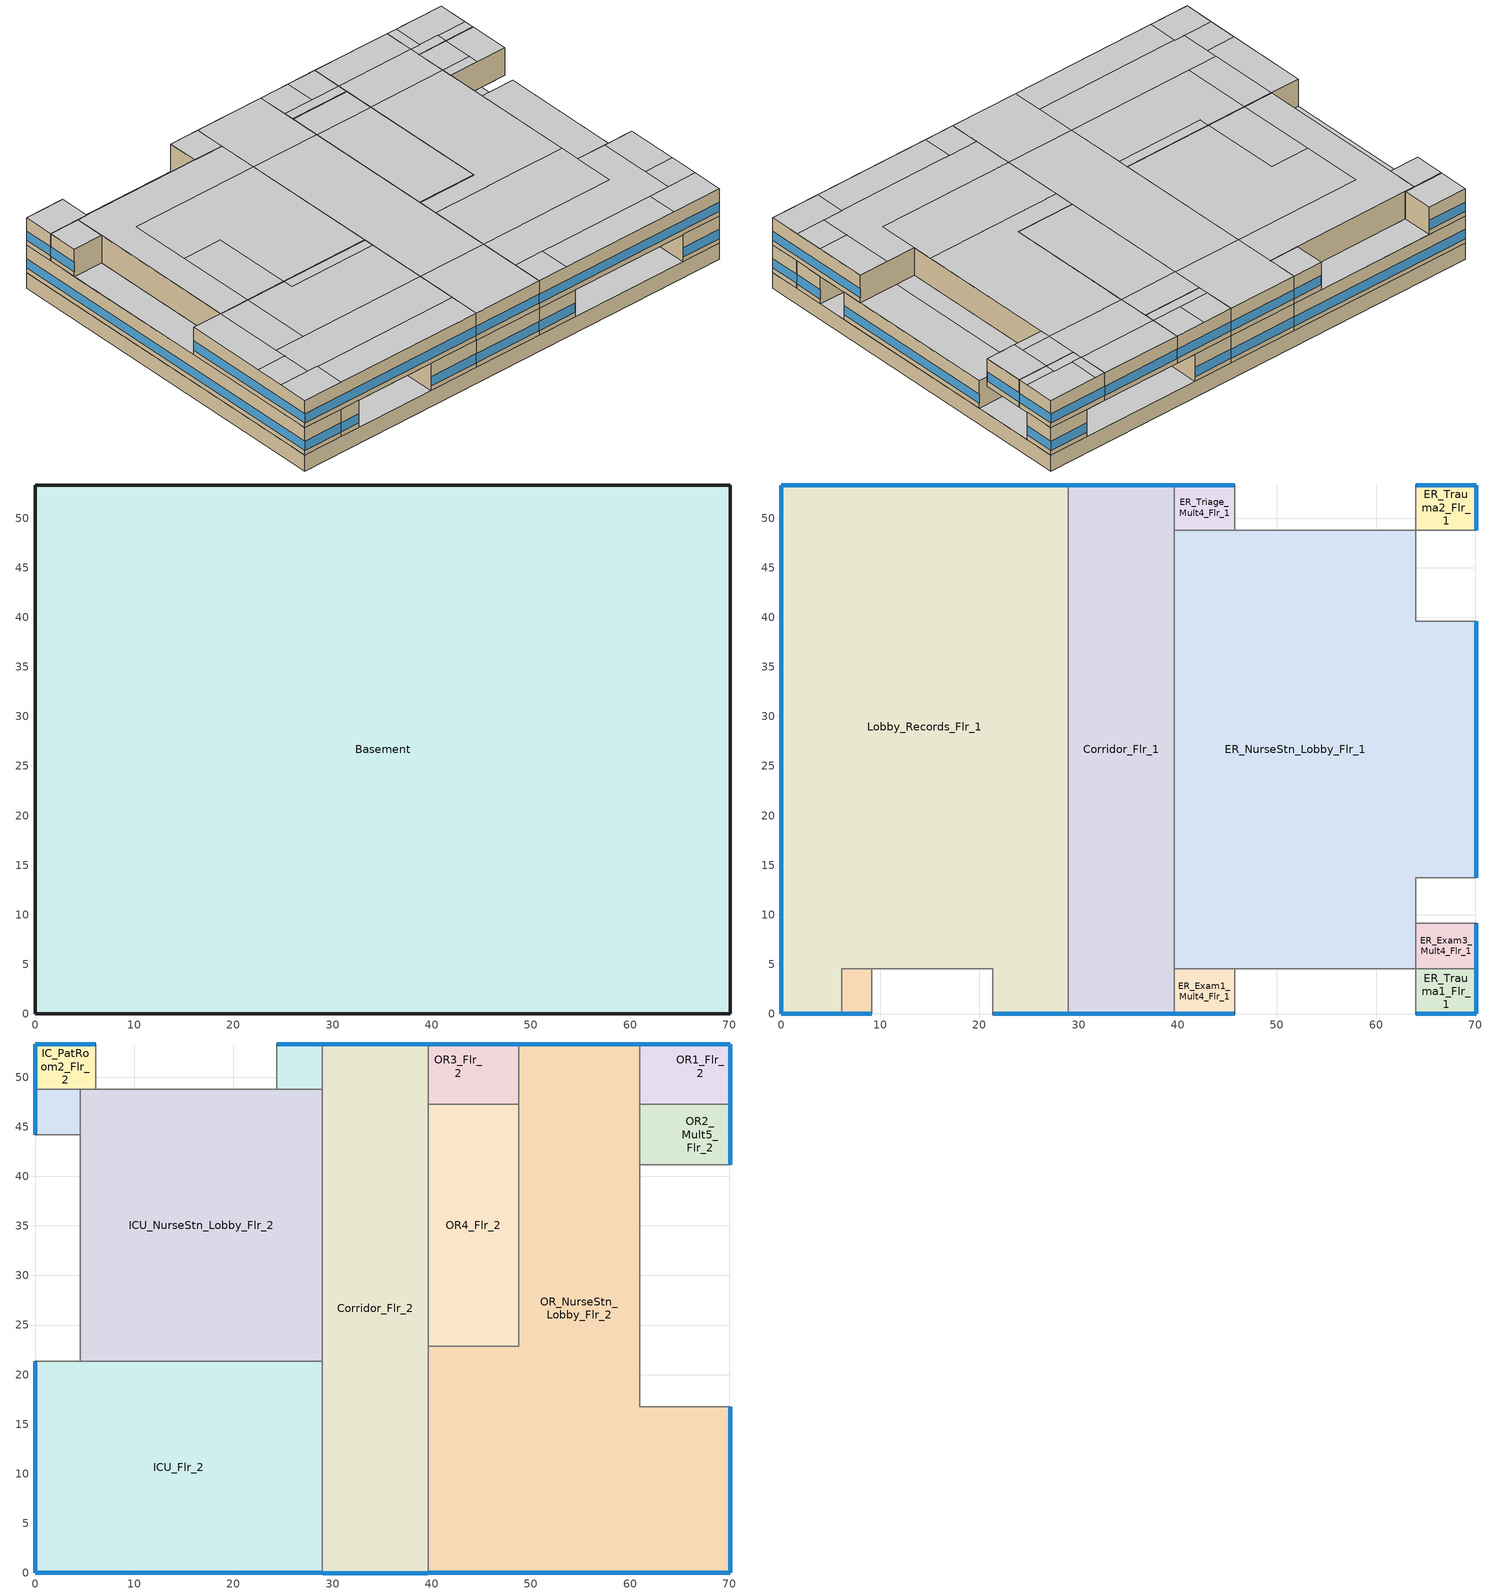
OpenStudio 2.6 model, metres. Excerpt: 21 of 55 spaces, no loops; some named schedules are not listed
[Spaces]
Basement
 floor ground: 70.1,53.34 70.1,0 0,0 0,53.34 z-2.44
 wall ground: 0,53.34 0,0 70.1,0 70.1,53.34 0,53.34 z-2.44:0
 ceiling adiabatic (BTAP-Int-Wall): 70.1,9.14 70.1,13.72 64.01,13.72 64.01,9.14 z0; 45.72,0 45.72,4.57 39.62,4.57 39.62,0 z0; 45.72,48.77 45.72,53.34 39.62,53.34 39.62,48.77 z0; 70.1,39.62 70.1,48.77 64.01,48.77 64.01,39.62 z0; 64.01,0 64.01,4.57 45.72,4.57 45.72,0 z0; 64.01,48.77 64.01,53.34 45.72,53.34 45.72,48.77 z0; 21.34,0 21.34,4.57 9.14,4.57 9.14,0 z0; 9.14,0 9.14,4.57 6.1,4.57 6.1,0 z0; 70.1,4.57 70.1,9.14 64.01,9.14 64.01,4.57 z0
Lobby_Records_Flr_1
 floor to Basement: 28.96,4.57 28.96,0 21.34,0 21.34,4.57 z0; 6.1,4.57 6.1,0 0,0 0,4.57 z0; 28.96,53.34 28.96,4.57 0,4.57 0,53.34 z0
 wall outside: 28.96,53.34 0,53.34 0,0 6.1,0 / 21.34,0 28.96,0 z0:4.27
 wall to Corridor_Flr_1: 28.96,0 28.96,53.34 z0:4.27
 wall adiabatic (BTAP-Int-Wall): 6.1,0 6.1,4.57 9.14,4.57 21.34,4.57 21.34,0 z0:4.27
 window: 28.93,53.34 0.03,53.34 / 21.37,0 28.93,0 / 0,53.31 0,0.03 z0.76:2.19; 0.03,0 6.07,0 z0.76:2.2
 ceiling adiabatic (BTAP-Int-Wall): 28.96,48.77 28.96,53.34 24.38,53.34 24.38,48.77 z4.27; 24.38,48.77 24.38,53.34 6.1,53.34 6.1,48.77 z4.27; 4.57,44.2 4.57,48.77 0,48.77 0,44.2 z4.27; 4.57,21.34 4.57,44.2 0,44.2 0,21.34 z4.27
Office1_Mult4_Flr_1
 floor adiabatic (BTAP-Int-Wall): 9.14,4.57 9.14,0 6.1,0 6.1,4.57 z0
 wall outside: 6.1,0 9.14,0 z0:4.27
 wall adiabatic (BTAP-Int-Wall): 9.14,0 9.14,4.57 6.1,4.57 6.1,0 z0:4.27
 window: 6.12,0 9.12,0 z0.76:2.21
 ceiling adiabatic (BTAP-Int-Wall): 9.14,0 9.14,4.57 6.1,4.57 6.1,0 z4.27
Corridor_Flr_1
 floor to Basement: 39.62,53.34 39.62,0 28.96,0 28.96,53.34 z0
 wall outside: 28.96,0 39.62,0 / 39.62,53.34 28.96,53.34 z0:4.27
 wall adiabatic (BTAP-Int-Wall): 39.62,48.77 39.62,53.34 / 39.62,0 39.62,4.57 z0:4.27
 wall to ER_NurseStn_Lobby_Flr_1: 39.62,4.57 39.62,48.77 z0:4.27
 window: 28.98,0 39.6,0 / 39.6,53.34 28.98,53.34 z0.76:2.19
ER_Exam1_Mult4_Flr_1
 floor adiabatic (BTAP-Int-Wall): 45.72,4.57 45.72,0 39.62,0 39.62,4.57 z0
 wall outside: 39.62,0 45.72,0 z0:4.27
 wall adiabatic (BTAP-Int-Wall): 45.72,0 45.72,4.57 39.62,4.57 39.62,0 z0:4.27
 window: 39.65,0 45.69,0 z0.76:2.2
 ceiling adiabatic (BTAP-Int-Wall): 45.72,0 45.72,4.57 39.62,4.57 39.62,0 z4.27
ER_Trauma1_Flr_1
 floor to Basement: 70.1,4.57 70.1,0 64.01,0 64.01,4.57 z0
 wall outside: 64.01,0 70.1,0 70.1,4.57 z0:4.27
 wall adiabatic (BTAP-Int-Wall): 70.1,4.57 64.01,4.57 64.01,0 z0:4.27
 window: 70.1,0.03 70.1,4.55 / 64.03,0 70.08,0 z0.76:2.2
ER_NurseStn_Lobby_Flr_1
 floor to Basement: 70.1,39.62 70.1,13.72 64.01,13.72 64.01,39.62 z0; 64.01,48.77 64.01,4.57 39.62,4.57 39.62,48.77 z0
 wall outside: 70.1,13.72 70.1,39.62 z0:4.27
 wall adiabatic (BTAP-Int-Wall): 39.62,4.57 45.72,4.57 64.01,4.57 64.01,9.14 64.01,13.72 70.1,13.72 / 70.1,39.62 64.01,39.62 64.01,48.77 45.72,48.77 39.62,48.77 z0:4.27
 window: 70.1,13.74 70.1,39.6 z0.76:2.19
 ceiling adiabatic (BTAP-Int-Wall): 70.1,16.76 70.1,39.62 64.01,39.62 64.01,16.76 z4.27; 64.01,41.15 64.01,47.24 60.96,47.24 60.96,41.15 z4.27; 64.01,16.76 64.01,41.15 60.96,41.15 60.96,16.76 z4.27
ER_Exam3_Mult4_Flr_1
 floor adiabatic (BTAP-Int-Wall): 70.1,9.14 70.1,4.57 64.01,4.57 64.01,9.14 z0
 wall outside: 70.1,4.57 70.1,9.14 z0:4.27
 wall adiabatic (BTAP-Int-Wall): 70.1,9.14 64.01,9.14 64.01,4.57 70.1,4.57 z0:4.27
 window: 70.1,4.6 70.1,9.12 z0.76:2.2
 ceiling adiabatic (BTAP-Int-Wall): 70.1,4.57 70.1,9.14 64.01,9.14 64.01,4.57 z4.27
ER_Triage_Mult4_Flr_1
 floor adiabatic (BTAP-Int-Wall): 45.72,53.34 45.72,48.77 39.62,48.77 39.62,53.34 z0
 wall outside: 45.72,53.34 39.62,53.34 z0:4.27
 wall adiabatic (BTAP-Int-Wall): 39.62,53.34 39.62,48.77 45.72,48.77 45.72,53.34 z0:4.27
 window: 45.69,53.34 39.65,53.34 z0.76:2.2
 ceiling adiabatic (BTAP-Int-Wall): 45.72,48.77 45.72,53.34 39.62,53.34 39.62,48.77 z4.27
ER_Trauma2_Flr_1
 floor to Basement: 70.1,53.34 70.1,48.77 64.01,48.77 64.01,53.34 z0
 wall outside: 70.1,48.77 70.1,53.34 64.01,53.34 z0:4.27
 wall adiabatic (BTAP-Int-Wall): 64.01,53.34 64.01,48.77 70.1,48.77 z0:4.27
 window: 70.08,53.34 64.03,53.34 / 70.1,48.79 70.1,53.31 z0.76:2.2
ICU_Flr_2
 floor adiabatic (BTAP-Int-Wall): 9.14,4.57 9.14,0 6.1,0 6.1,4.57 z4.27; 21.34,4.57 21.34,0 9.14,0 9.14,4.57 z4.27
 floor to Lobby_Records_Flr_1: 28.96,21.34 28.96,0 21.34,0 21.34,4.57 6.1,4.57 6.1,0 0,0 0,21.34 z4.27
 wall outside: 0,21.34 0,0 28.96,0 z4.27:8.53
 wall adiabatic (BTAP-Int-Wall): 4.57,21.34 0,21.34 z4.27:8.53
 wall to ICU_NurseStn_Lobby_Flr_2: 28.96,21.34 4.57,21.34 z4.27:8.53
 wall to Corridor_Flr_2: 28.96,0 28.96,21.34 z4.27:8.53
 window: 0,21.32 0,0.03 / 0.03,0 28.93,0 z5.03:6.45
 ceiling to PatRoom6_Flr_3: 6.1,0 6.1,4.57 0,4.57 0,0 z8.53
 ceiling to Lab_Flr_3: 28.96,10.67 28.96,19.81 15.24,19.81 15.24,21.34 9.14,21.34 9.14,10.67 z8.53
 ceiling to NurseStn_Lobby_Flr_3: 28.96,19.81 28.96,21.34 15.24,21.34 15.24,19.81 z8.53
 ceiling to Corridor_SE_Flr_3: 28.96,4.57 28.96,10.67 4.57,10.67 4.57,4.57 z8.53
 ceiling adiabatic (BTAP-Int-Wall): 28.96,0 28.96,4.57 6.1,4.57 6.1,0 z8.53; 4.57,4.57 4.57,8.99 0,8.99 0,4.57 z8.53; 4.57,8.99 4.57,21.34 0,21.34 0,8.99 z8.53
 ceiling to Corridor_NW_Flr_3: 9.14,10.67 9.14,21.34 4.57,21.34 4.57,10.67 z8.53
Corridor_Flr_2
 floor to Corridor_Flr_1: 39.62,53.34 39.62,0 28.96,0 28.96,53.34 z4.27
 wall outside: 39.62,53.34 28.96,53.34 / 28.96,0 39.62,0 z4.27:8.53
 wall adiabatic (BTAP-Int-Wall): 28.96,53.34 28.96,48.77 z4.27:8.53
 wall to OR3_Flr_2: 39.62,47.24 39.62,53.34 z4.27:8.53
 wall to OR4_Flr_2: 39.62,22.86 39.62,47.24 z4.27:8.53
 wall to OR_NurseStn_Lobby_Flr_2: 39.62,0 39.62,22.86 z4.27:8.53
 wall to ICU_NurseStn_Lobby_Flr_2: 28.96,48.77 28.96,21.34 z4.27:8.53
 window: 39.6,53.34 28.98,53.34 / 28.98,0 39.6,0 z5.03:6.46
 ceiling to NurseStn_Lobby_Flr_3: 39.62,10.67 39.62,42.67 28.96,42.67 28.96,10.67 z8.53
 ceiling to Corridor_SE_Flr_3: 39.62,0 39.62,10.67 28.96,10.67 28.96,0 z8.53
 ceiling to Corridor_NW_Flr_3: 39.62,42.67 39.62,53.34 28.96,53.34 28.96,42.67 z8.53
OR_NurseStn_Lobby_Flr_2
 floor adiabatic (BTAP-Int-Wall): 45.72,4.57 45.72,0 39.62,0 39.62,4.57 z4.27; 60.96,53.34 60.96,48.77 48.77,48.77 48.77,53.34 z4.27; 64.01,4.57 64.01,0 45.72,0 45.72,4.57 z4.27; 70.1,9.14 70.1,4.57 64.01,4.57 64.01,9.14 z4.27; 70.1,13.72 70.1,9.14 64.01,9.14 64.01,13.72 z4.27
 floor to ER_Trauma1_Flr_1: 70.1,4.57 70.1,0 64.01,0 64.01,4.57 z4.27
 floor to ER_NurseStn_Lobby_Flr_1: 70.1,16.76 70.1,13.72 64.01,13.72 64.01,16.76 z4.27; 48.77,22.86 48.77,4.57 39.62,4.57 39.62,22.86 z4.27; 64.01,16.76 64.01,4.57 60.96,4.57 60.96,16.76 z4.27; 60.96,48.77 60.96,4.57 48.77,4.57 48.77,48.77 z4.27
 wall outside: 39.62,0 70.1,0 70.1,16.76 / 60.96,53.34 48.77,53.34 z4.27:8.53
 wall to OR4_Flr_2: 48.77,47.24 48.77,22.86 39.62,22.86 z4.27:8.53
 wall to OR3_Flr_2: 48.77,53.34 48.77,47.24 z4.27:8.53
 wall to OR1_Flr_2: 60.96,47.24 60.96,53.34 z4.27:8.53
 wall adiabatic (BTAP-Int-Wall): 70.1,16.76 60.96,16.76 60.96,41.15 60.96,47.24 z4.27:8.53
 window: 39.65,0 70.08,0 z5.03:6.45; 70.1,0.03 70.1,16.74 / 60.93,53.34 48.79,53.34 z5.03:6.46
 ceiling to PatRoom2_Flr_3: 70.1,0 70.1,4.57 62.48,4.57 62.48,0 z8.53
 ceiling to PhysTherapy_Flr_3: 60.96,19.81 60.96,42.67 48.77,42.67 48.77,22.86 39.62,22.86 39.62,19.81 z8.53
 ceiling to Corridor_NW_Flr_3: 60.96,42.67 60.96,48.77 48.77,48.77 48.77,42.67 z8.53
 ceiling adiabatic (BTAP-Int-Wall): 44.2,0 44.2,4.57 39.62,4.57 39.62,0 z8.53; 62.48,0 62.48,4.57 44.2,4.57 44.2,0 z8.53; 70.1,4.57 70.1,8.99 65.53,8.99 65.53,4.57 z8.53; 60.96,48.77 60.96,53.34 48.77,53.34 48.77,48.77 z8.53; 70.1,8.99 70.1,16.76 65.53,16.76 65.53,8.99 z8.53
 ceiling to Corridor_SE_Flr_3: 65.53,4.57 65.53,16.76 60.96,16.76 60.96,10.67 39.62,10.67 39.62,4.57 z8.53
 ceiling to NurseStn_Lobby_Flr_3: 60.96,10.67 60.96,19.81 39.62,19.81 39.62,10.67 z8.53
ICU_NurseStn_Lobby_Flr_2
 floor to Lobby_Records_Flr_1: 28.96,48.77 28.96,21.34 4.57,21.34 4.57,48.77 z4.27
 wall adiabatic (BTAP-Int-Wall): 4.57,48.77 4.57,44.2 4.57,21.34 / 28.96,48.77 24.38,48.77 6.1,48.77 z4.27:8.53
 wall to IC_PatRoom2_Flr_2: 6.1,48.77 4.57,48.77 z4.27:8.53
 ceiling to NurseStn_Lobby_Flr_3: 28.96,21.34 28.96,42.67 9.14,42.67 9.14,33.53 15.24,33.53 15.24,21.34 z8.53
 ceiling to Lab_Flr_3: 15.24,21.34 15.24,33.53 9.14,33.53 9.14,21.34 z8.53
 ceiling to Corridor_NW_Flr_3: 9.14,21.34 9.14,42.67 28.96,42.67 28.96,48.77 4.57,48.77 4.57,21.34 z8.53
OR4_Flr_2
 floor to ER_NurseStn_Lobby_Flr_1: 48.77,47.24 48.77,22.86 39.62,22.86 39.62,47.24 z4.27
 wall to OR3_Flr_2: 48.77,47.24 39.62,47.24 z4.27:8.53
 ceiling to Corridor_NW_Flr_3: 48.77,42.67 48.77,47.24 39.62,47.24 39.62,42.67 z8.53
 ceiling to PhysTherapy_Flr_3: 48.77,22.86 48.77,42.67 39.62,42.67 39.62,22.86 z8.53
OR2_Mult5_Flr_2
 floor adiabatic (BTAP-Int-Wall): 64.01,47.24 64.01,41.15 60.96,41.15 60.96,47.24 z4.27; 70.1,47.24 70.1,41.15 64.01,41.15 64.01,47.24 z4.27
 wall outside: 70.1,41.15 70.1,47.24 z4.27:8.53
 wall adiabatic (BTAP-Int-Wall): 70.1,47.24 60.96,47.24 60.96,41.15 70.1,41.15 z4.27:8.53
 window: 70.1,41.17 70.1,47.22 z5.03:6.46
 ceiling adiabatic (BTAP-Int-Wall): 70.1,41.15 70.1,47.24 65.53,47.24 65.53,41.15 z8.53; 65.53,41.15 65.53,42.67 60.96,42.67 60.96,41.15 z8.53; 65.53,42.67 65.53,47.24 60.96,47.24 60.96,42.67 z8.53
IC_PatRoom3_Mult6_Flr_2
 floor adiabatic (BTAP-Int-Wall): 4.57,48.77 4.57,44.2 0,44.2 0,48.77 z4.27
 wall outside: 0,48.77 0,44.2 z4.27:8.53
 wall adiabatic (BTAP-Int-Wall): 0,44.2 4.57,44.2 4.57,48.77 0,48.77 z4.27:8.53
 window: 0,48.74 0,44.22 z5.03:6.47
 ceiling adiabatic (BTAP-Int-Wall): 4.57,44.2 4.57,48.77 0,48.77 0,44.2 z8.53
OR3_Flr_2
 floor adiabatic (BTAP-Int-Wall): 48.77,53.34 48.77,48.77 45.72,48.77 45.72,53.34 z4.27; 45.72,53.34 45.72,48.77 39.62,48.77 39.62,53.34 z4.27
 floor to ER_NurseStn_Lobby_Flr_1: 48.77,48.77 48.77,47.24 39.62,47.24 39.62,48.77 z4.27
 wall outside: 48.77,53.34 39.62,53.34 z4.27:8.53
 window: 48.74,53.34 39.65,53.34 z5.03:6.46
 ceiling to Corridor_NW_Flr_3: 48.77,47.24 48.77,48.77 39.62,48.77 39.62,47.24 z8.53
 ceiling adiabatic (BTAP-Int-Wall): 44.2,48.77 44.2,53.34 39.62,53.34 39.62,48.77 z8.53; 48.77,48.77 48.77,53.34 44.2,53.34 44.2,48.77 z8.53
OR1_Flr_2
 floor to ER_Trauma2_Flr_1: 70.1,53.34 70.1,48.77 64.01,48.77 64.01,53.34 z4.27
 floor adiabatic (BTAP-Int-Wall): 70.1,48.77 70.1,47.24 64.01,47.24 64.01,48.77 z4.27; 64.01,53.34 64.01,48.77 60.96,48.77 60.96,53.34 z4.27
 floor to ER_NurseStn_Lobby_Flr_1: 64.01,48.77 64.01,47.24 60.96,47.24 60.96,48.77 z4.27
 wall outside: 70.1,47.24 70.1,53.34 60.96,53.34 z4.27:8.53
 wall adiabatic (BTAP-Int-Wall): 60.96,47.24 70.1,47.24 z4.27:8.53
 window: 70.08,53.34 60.99,53.34 / 70.1,47.27 70.1,53.31 z5.03:6.46
 ceiling adiabatic (BTAP-Int-Wall): 62.48,48.77 62.48,53.34 60.96,53.34 60.96,48.77 z8.53; 70.1,47.24 70.1,48.77 65.53,48.77 65.53,47.24 z8.53
 ceiling to Corridor_NW_Flr_3: 65.53,47.24 65.53,48.77 60.96,48.77 60.96,47.24 z8.53
 ceiling to PatRoom4_Flr_3: 70.1,48.77 70.1,53.34 62.48,53.34 62.48,48.77 z8.53
IC_PatRoom2_Flr_2
 floor to Lobby_Records_Flr_1: 6.1,53.34 6.1,48.77 0,48.77 0,53.34 z4.27
 wall outside: 6.1,53.34 0,53.34 0,48.77 z4.27:8.53
 wall adiabatic (BTAP-Int-Wall): 6.1,48.77 6.1,53.34 / 0,48.77 4.57,48.77 z4.27:8.53
 window: 6.07,53.34 0.03,53.34 z5.03:6.46; 0,53.31 0,48.79 z5.03:6.47
 ceiling to PatRoom8_Flr_3: 6.1,48.77 6.1,53.34 0,53.34 0,48.77 z8.53
IC_PatRoom1_Mult5_Flr_2
 floor adiabatic (BTAP-Int-Wall): 28.96,53.34 28.96,48.77 24.38,48.77 24.38,53.34 z4.27
 wall outside: 28.96,53.34 24.38,53.34 z4.27:8.53
 wall adiabatic (BTAP-Int-Wall): 24.38,53.34 24.38,48.77 28.96,48.77 28.96,53.34 z4.27:8.53
 window: 28.93,53.34 24.41,53.34 z5.03:6.47
 ceiling adiabatic (BTAP-Int-Wall): 28.96,48.77 28.96,53.34 24.38,53.34 24.38,48.77 z8.53
[Building]
Hospital-CAN_AB_Calgary.Intl.AP.718770_CWEC2016.epw created: 2018-10-11 19:48:47 +0000: Default Construction Set=BTAP-Mass at hdd = 5000.0; Standards Number of Stories=6; Standards Number of Above Ground Stories=5; Standards Building Type=Hospital
[Site]
Calgary Intl AP_AB_CAN: Latitude {deg}=51.114; Longitude {deg}=-114.02; Time Zone {hr}=-7; Elevation {m}=1084.1
[ClimateZones]
Climate Zone Institution Name 1=ASHRAE; Climate Zone Document Name 1=ANSI/ASHRAE Standard 169; Climate Zone Document Year 1=2006; Climate Zone Institution Name 2=CEC; Climate Zone Document Name 2=California Climate Zone Descriptions; Climate Zone Document Year 2=1995
[Site:WaterMainsTemperature]
Calculation Method=Correlation; Annual Average Outdoor Air Temperature {C}=5; Maximum Difference In Monthly Average Outdoor Air Temperatures {deltaC}=23.3
[Site:GroundTemperature:BuildingSurface]
19.527, 19.502, 19.536, 19.598, 20.002, 21.64, 22.225, 22.375, 21.449, 20.121, 19.802, 19.633
[SizingPeriod:DesignDay] Barometric Pressure {Pa}=88961; Sky Clearness=0; Rain Indicator=0; Snow Indicator=0; Day of Month=21; Daylight Saving Time Indicator=0; Humidity Indicating Type=Wetbulb; Dry-Bulb Temperature Range Modifier Type=DefaultMultipliers
Name | Maximum Dry-Bulb Temperature {C} | Daily Dry-Bulb Temperature Range {deltaC} | Humidity Indicating Conditions at Maximum Dry-Bulb | Wind Speed {m/s} | Wind Direction {deg} | Month | Day Type | Solar Model Indicator | ASHRAE Taub | ASHRAE Taud
Calgary Intl AP Ann Clg .4% Condns DB=>MWB | 28.5 | 12.1 | 16.1 | 4.5 | 160 | 7 | SummerDesignDay | ASHRAETau | 0.339 | 2.421
Calgary Intl AP Ann Htg 99.6% Condns DB | -28.5 | 0 | -28.5 | 2.9 | 200 | 1 | WinterDesignDay | ASHRAEClearSky
[Material]
Name | Roughness | Thickness {m} | Conductivity {W/m-K} | Density {kg/m3} | Specific Heat {J/kg-K} | Thermal Absorptance | Solar Absorptance | Visible Absorptance
1/2IN Gypsum | Smooth | 0.0127 | 0.16 | 784.9 | 830 | 0.9 | 0.4 | 0.4
F08 Metal surface; Metal Roof Surface | Smooth | 0.0008 | 45.28 | 7824 | 500 | 0.9 | 0.7 | 0.7
G05 25mm wood | MediumSmooth | 0.0254 | 0.15 | 608 | 1630 | 0.9 | 0.5 | 0.5
100mm Normalweight concrete floor | MediumSmooth | 0.1016 | 2.31 | 2322 | 832
G01 13mm gypsum board | Smooth | 0.0127 | 0.16 | 800 | 1090 | 0.9 | 0.7 | 0.5
4 in. Normalweight Concrete Floor | MediumRough | 0.1016 | 2.31 | 2322 | 832 | 0.9 | 0.7 | 0.7
1IN Stucco 1 | Smooth | 0.0253 | 0.6918 | 1858 | 837 | 0.9 | 0.7 | 0.92
8IN CONCRETE HW RefBldg | Rough | 0.2032 | 1.311 | 2240 | 836.8 | 0.9 | 0.7 | 0.7
6 in. Normalweight Concrete Floor | MediumRough | 0.1524 | 2.31 | 2322 | 832 | 0.9 | 0.7 | 0.7
[Material:NoMass] Roughness=Smooth; Thermal Absorptance=0.9; Solar Absorptance=0.7
Name | Thermal Resistance {m2-K/W} | Visible Absorptance
Typical Carpet Pad | 0.21648 | 0.8
Typical Insulation 1 | 5.91238 | 0.7
Typical Insulation 2 | 4.49096 | 0.7
Typical Insulation 3 | 6.17282 | 0.7
Typical Carpet Pad 2 | 1.25503 | 0.8
Typical Carpet Pad 3 | 3.45515 | 0.8
Typical Insulation 4 | 0.454528 | 0.7
Typical Insulation 5 | 0.454545 | 0.7
[DefaultSurfaceConstructions]
Name | Floor Construction | Wall Construction | Roof Ceiling Construction
Default Surface Constructions 2 | BTAP-Int-Floor | BTAP-Int-Wall | BTAP-Int-Ceiling
BTAP-Mass at hdd = 5000.0 | BTAP-Ext-Floor-Mass:U-0.162 | BTAP-Ext-Wall-Mass:U-0.21 | BTAP-Ext-Roof-Metal:U-0.162
BTAP-Mass at hdd = 5000.0 1 | BTAP-Grnd-Floor-Mass:U-0.757 | BTAP-Grnd-Roof-Mass:U-0.284 | BTAP-Grnd-Roof-Mass:U-0.284
[DefaultSubSurfaceConstructions] Fixed Window Construction=BTAP-Ext-DaylightDiffuser; Operable Window Construction=BTAP-Ext-DaylightDiffuser
Name | Door Construction | Glass Door Construction | Overhead Door Construction | Skylight Construction | Tubular Daylight Dome Construction | Tubular Daylight Diffuser Construction
Default Sub Surface Constructions 2 | BTAP-Int-Door
BTAP-Mass at hdd = 5000.0 | BTAP-Ext-Door:U-2.2 | BTAP-Ext-DaylightDiffuser | BTAP-Ext-OverHeadDoor:U-2.2 | BTAP-Ext-DaylightDiffuser | BTAP-Ext-DaylightDiffuser | BTAP-Ext-DaylightDiffuser
[WindowMaterial:Blind]
Window Material Blind 1: Slat Width {m}=0.025; Slat Separation {m}=0.01875; Front Side Slat Beam Solar Reflectance=0.5; Back Side Slat Beam Solar Reflectance=0.5; Front Side Slat Diffuse Solar Reflectance=0.5; Back Side Slat Diffuse Solar Reflectance=0.5; Slat Beam Visible Transmittance=0
[Construction]
BTAP-Int-Floor: 100mm Normalweight concrete floor, Typical Carpet Pad
BTAP-Int-Wall: G01 13mm gypsum board, G01 13mm gypsum board
BTAP-Int-Ceiling: Typical Carpet Pad, 100mm Normalweight concrete floor
BTAP-Ext-DaylightDiffuser: SimpleGlazing
BTAP-Int-Door: G05 25mm wood
BTAP-Ext-Floor-Mass:U-0.162: Typical Insulation 1, 4 in. Normalweight Concrete Floor, Typical Carpet Pad
BTAP-Ext-Wall-Mass:U-0.21: 1IN Stucco 1, 8IN CONCRETE HW RefBldg, Typical Insulation 2, 1/2IN Gypsum
BTAP-Ext-Roof-Metal:U-0.162: Metal Roof Surface, Typical Insulation 3
BTAP-Grnd-Floor-Mass:U-0.757: 6 in. Normalweight Concrete Floor, Typical Carpet Pad 2
BTAP-Grnd-Roof-Mass:U-0.284: 6 in. Normalweight Concrete Floor, Typical Carpet Pad 3
BTAP-Ext-Door:U-2.2: F08 Metal surface, Typical Insulation 4
BTAP-Ext-OverHeadDoor:U-2.2: Typical Insulation 5
[DefaultConstructionSet]
BTAP-Mass at hdd = 5000.0: Default Exterior Surface Constructions=BTAP-Mass at hdd = 5000.0; Default Interior Surface Constructions=Default Surface Constructions 2; Default Ground Contact Surface Constructions=BTAP-Mass at hdd = 5000.0 1; Default Exterior SubSurface Constructions=BTAP-Mass at hdd = 5000.0; Default Interior SubSurface Constructions=Default Sub Surface Constructions 2; Interior Partition Construction=BTAP-Int-Door
[WindowMaterial:SimpleGlazingSystem]
SimpleGlazing: U-Factor {W/m2-K}=2.2; Solar Heat Gain Coefficient=0.6; Visible Transmittance=0.21
[DesignSpecification:OutdoorAir] Outdoor Air Method=Sum; Outdoor Air Flow per Person {m3/s-person}=0; Outdoor Air Flow Rate {m3/s}=0; Outdoor Air Flow Air Changes per Hour {1/hr}=0
Name | Outdoor Air Flow per Floor Area {m3/s-m2}
Space Function Corridor/Transition area - hospital-sch-B Ventilation | 0.0003048
Space Function Health care facility nurses station Ventilation; Space Function Health care facility patient room Ventilation | 0.001524
Space Function Health care facility operating room Ventilation; Space Function Health care facility recovery room Ventilation | 0.004572
Space Function Laboratory - other Ventilation | 0.0021844
Space Function Office enclosed > 25 m2 Ventilation | 0.00042164
[ThermostatSetpoint:DualSetpoint]
Name | Heating Setpoint Temperature Schedule | Cooling Setpoint Temperature Schedule
Space Function Laboratory - other Thermostat 4; Space Function Office enclosed > 25 m2 Thermostat 7; Space Function Office enclosed > 25 m2 Thermostat 8 | NECB-A-Thermostat Setpoint-Heating | NECB-A-Thermostat Setpoint-Cooling
Space Function Corridor/Transition area - hospital-sch-B Thermostat 8; Space Function Corridor/Transition area - hospital-sch-B Thermostat 9 | NECB-B-Thermostat Setpoint-Heating | NECB-B-Thermostat Setpoint-Cooling
Space Function Health care facility operating room Thermostat 10; Space Function Health care facility operating room Thermostat 11; Space Function Health care facility operating room Thermostat 12; Space Function Health care facility nurses station Thermostat 7; Space Function Health care facility operating room Thermostat 13; Space Function Health care facility operating room Thermostat 14; Space Function Health care facility patient room Thermostat 20; Space Function Health care facility patient room Thermostat 21; Space Function Health care facility operating room Thermostat 15; Space Function Health care facility operating room Thermostat 16; Space Function Health care facility operating room Thermostat 17; Space Function Health care facility patient room Thermostat 22; Space Function Health care facility recovery room Thermostat 2; Space Function Health care facility nurses station Thermostat 8; Space Function Health care facility nurses station Thermostat 9; Space Function Health care facility operating room Thermostat 18 | NECB-H-Thermostat Setpoint-Heating | NECB-H-Thermostat Setpoint-Cooling
[ShadingControl]
Shading Control 1: Shading Type=InteriorBlind; Shading Device Material=Window Material Blind 1
[BuildingStory] Nominal Z Coordinate {m}=0
Name | Nominal Floor to Floor Height {m}
Building Story 1 | 2.4384
Building Story 2; Building Story 3; Building Story 6 | 4.2672
[Space]
Name | Space Type | Building Story | Thermal Zone
Basement | Space Function Laboratory - other | Building Story 1 | Sp-Basement Sys-3 Flr-1 Sch-A HPlcmt-north ZN
Lobby_Records_Flr_1 | Space Function Office enclosed > 25 m2 | Building Story 2 | Sp-Lobby_Records_Flr_1 Sys-6 Flr-2 Sch-A HPlcmt-west ZN
Office1_Mult4_Flr_1 | Space Function Office enclosed > 25 m2 | Building Story 2 | Sp-Office1_Mult4_Flr_1 Sys-6 Flr-2 Sch-A HPlcmt-south ZN
Corridor_Flr_1 | Space Function Corridor/Transition area - hospital-sch-B | Building Story 2 | Sp-Corridor_Flr_1 Sys-3 Flr-2 Sch-B HPlcmt-north ZN
ER_Exam1_Mult4_Flr_1 | Space Function Health care facility operating room | Building Story 2 | Sp-ER_Exam1_Mult4_Flr_1 Sys-3 Flr-2 Sch-H HPlcmt-south ZN
ER_Trauma1_Flr_1 | Space Function Health care facility operating room | Building Story 2 | Sp-ER_Trauma1_Flr_1 Sys-3 Flr-2 Sch-H HPlcmt-south ZN
ER_NurseStn_Lobby_Flr_1 | Space Function Health care facility nurses station | Building Story 2 | Sp-ER_NurseStn_Lobby_Flr_1 Sys-3 Flr-2 Sch-H HPlcmt-east ZN
ER_Exam3_Mult4_Flr_1 | Space Function Health care facility operating room | Building Story 2 | Sp-ER_Exam3_Mult4_Flr_1 Sys-3 Flr-2 Sch-H HPlcmt-east ZN
ER_Triage_Mult4_Flr_1 | Space Function Health care facility operating room | Building Story 2 | Sp-ER_Triage_Mult4_Flr_1 Sys-3 Flr-2 Sch-H HPlcmt-north ZN
ER_Trauma2_Flr_1 | Space Function Health care facility operating room | Building Story 2 | Sp-ER_Trauma2_Flr_1 Sys-3 Flr-2 Sch-H HPlcmt-north ZN
ICU_Flr_2 | Space Function Health care facility recovery room | Building Story 3 | Sp-ICU_Flr_2 Sys-3 Flr-3 Sch-H HPlcmt-south ZN
Corridor_Flr_2 | Space Function Corridor/Transition area - hospital-sch-B | Building Story 3 | Sp-Corridor_Flr_2 Sys-3 Flr-3 Sch-B HPlcmt-north ZN
OR_NurseStn_Lobby_Flr_2 | Space Function Health care facility nurses station | Building Story 3 | Sp-OR_NurseStn_Lobby_Flr_2 Sys-3 Flr-3 Sch-H HPlcmt-south ZN
ICU_NurseStn_Lobby_Flr_2 | Space Function Health care facility nurses station | Building Story 3 | Sp-ICU_NurseStn_Lobby_Flr_2 Sys-3 Flr-3 Sch-H HPlcmt-core ZN
OR4_Flr_2 | Space Function Health care facility operating room | Building Story 3 | Sp-OR4_Flr_2 Sys-3 Flr-3 Sch-H HPlcmt-core ZN
OR2_Mult5_Flr_2 | Space Function Health care facility operating room | Building Story 3 | Sp-OR2_Mult5_Flr_2 Sys-3 Flr-3 Sch-H HPlcmt-east ZN
IC_PatRoom3_Mult6_Flr_2 | Space Function Health care facility patient room | Building Story 3 | Sp-IC_PatRoom3_Mult6_Flr_2 Sys-3 Flr-3 Sch-H HPlcmt-west ZN
OR3_Flr_2 | Space Function Health care facility operating room | Building Story 3 | Sp-OR3_Flr_2 Sys-3 Flr-3 Sch-H HPlcmt-north ZN
OR1_Flr_2 | Space Function Health care facility operating room | Building Story 3 | Sp-OR1_Flr_2 Sys-3 Flr-3 Sch-H HPlcmt-north ZN
IC_PatRoom2_Flr_2 | Space Function Health care facility patient room | Building Story 3 | Sp-IC_PatRoom2_Flr_2 Sys-3 Flr-3 Sch-H HPlcmt-north ZN
IC_PatRoom1_Mult5_Flr_2 | Space Function Health care facility patient room | Building Story 3 | Sp-IC_PatRoom1_Mult5_Flr_2 Sys-3 Flr-3 Sch-H HPlcmt-north ZN
[SpaceType] Standards Building Type=Space Function
Name | Default Schedule Set | Design Specification Outdoor Air Object | Standards Space Type
Space Function Corridor/Transition area - hospital-sch-B | Space Function Corridor/Transition area - hospital-sch-B Schedule Set | Space Function Corridor/Transition area - hospital-sch-B Ventilation | Corridor/Transition area - hospital-sch-B
Space Function Health care facility operating room | Space Function Health care facility operating room Schedule Set | Space Function Health care facility operating room Ventilation | Health care facility operating room
Space Function Health care facility nurses station | Space Function Health care facility nurses station Schedule Set | Space Function Health care facility nurses station Ventilation | Health care facility nurses station
Space Function Health care facility patient room | Space Function Health care facility patient room Schedule Set | Space Function Health care facility patient room Ventilation | Health care facility patient room
Space Function Health care facility recovery room | Space Function Health care facility recovery room Schedule Set | Space Function Health care facility recovery room Ventilation | Health care facility recovery room
Space Function Laboratory - other | Space Function Laboratory - other Schedule Set | Space Function Laboratory - other Ventilation | Laboratory - other
Space Function Office enclosed > 25 m2 | Space Function Office enclosed > 25 m2 Schedule Set | Space Function Office enclosed > 25 m2 Ventilation | Office enclosed > 25 m2
[People:Definition] Number of People Calculation Method=People/Area; Fraction Radiant=0.3
Name | People per Space Floor Area {person/m2}
Space Function Corridor/Transition area - hospital-sch-B People Definition | 0.0100036
Space Function Health care facility nurses station People Definition; Space Function Health care facility operating room People Definition; Space Function Health care facility patient room People Definition; Space Function Health care facility recovery room People Definition; Space Function Laboratory - other People Definition; Space Function Office enclosed > 25 m2 People Definition | 0.0500182
[People] Work Efficiency Schedule=Work Efficiency Schedule; Clothing Insulation Schedule=Clothing Schedule; Air Velocity Schedule=Air Velocity Schedule; Multiplier=1
Name | People Definition | Space or SpaceType
Space Function Corridor/Transition area - hospital-sch-B People | Space Function Corridor/Transition area - hospital-sch-B People Definition | Space Function Corridor/Transition area - hospital-sch-B
Space Function Health care facility nurses station People | Space Function Health care facility nurses station People Definition | Space Function Health care facility nurses station
Space Function Health care facility operating room People | Space Function Health care facility operating room People Definition | Space Function Health care facility operating room
Space Function Health care facility patient room People | Space Function Health care facility patient room People Definition | Space Function Health care facility patient room
Space Function Health care facility recovery room People | Space Function Health care facility recovery room People Definition | Space Function Health care facility recovery room
Space Function Laboratory - other People | Space Function Laboratory - other People Definition | Space Function Laboratory - other
Space Function Office enclosed > 25 m2 People | Space Function Office enclosed > 25 m2 People Definition | Space Function Office enclosed > 25 m2
[Lights:Definition] Design Level Calculation Method=Watts/Area; Fraction Radiant=0.5; Fraction Visible=0.2
Name | Watts per Space Floor Area {W/m2}
Space Function Corridor/Transition area - hospital-sch-B Lights Definition | 10.7039
Space Function Health care facility nurses station Lights Definition | 7.60276
Space Function Health care facility operating room Lights Definition | 26.8097
Space Function Health care facility patient room Lights Definition | 6.70243
Space Function Health care facility recovery room Lights Definition | 12.4045
Space Function Laboratory - other Lights Definition | 19.5071
Space Function Office enclosed > 25 m2 Lights Definition | 12.0044
[Lights] Fraction Replaceable=1
Name | Lights Definition | Space or SpaceType
Space Function Corridor/Transition area - hospital-sch-B Lights | Space Function Corridor/Transition area - hospital-sch-B Lights Definition | Space Function Corridor/Transition area - hospital-sch-B
Space Function Health care facility nurses station Lights | Space Function Health care facility nurses station Lights Definition | Space Function Health care facility nurses station
Space Function Health care facility operating room Lights | Space Function Health care facility operating room Lights Definition | Space Function Health care facility operating room
Space Function Health care facility patient room Lights | Space Function Health care facility patient room Lights Definition | Space Function Health care facility patient room
Space Function Health care facility recovery room Lights | Space Function Health care facility recovery room Lights Definition | Space Function Health care facility recovery room
Space Function Laboratory - other Lights | Space Function Laboratory - other Lights Definition | Space Function Laboratory - other
Space Function Office enclosed > 25 m2 Lights | Space Function Office enclosed > 25 m2 Lights Definition | Space Function Office enclosed > 25 m2
[DefaultScheduleSet] People Activity Level Schedule=NECB-Activity; Infiltration Schedule=Always On
Name | Number of People Schedule | Lighting Schedule | Electric Equipment Schedule
Space Function Corridor/Transition area - hospital-sch-B Schedule Set | NECB-B-Occupancy | NECB-B-Occupancy-NECB-B-Lighting-0.0-0.0-0.67-Light Ruleset | NECB-B-Electric-Equipment
Space Function Health care facility nurses station Schedule Set; Space Function Health care facility patient room Schedule Set | NECB-H-Occupancy | NECB-H-Lighting | NECB-H-Electric-Equipment
Space Function Health care facility operating room Schedule Set | NECB-H-Occupancy | NECB-H-Occupancy-NECB-H-Lighting-0.1-0.0-0.67-Light Ruleset | NECB-H-Electric-Equipment
Space Function Health care facility recovery room Schedule Set | NECB-H-Occupancy | NECB-H-Occupancy-NECB-H-Lighting-0.0-0.0-0.67-Light Ruleset | NECB-H-Electric-Equipment
Space Function Laboratory - other Schedule Set | NECB-A-Occupancy | NECB-A-Occupancy-NECB-A-Lighting-0.0-0.0-0.67-Light Ruleset | NECB-A-Electric-Equipment
Space Function Office enclosed > 25 m2 Schedule Set | NECB-A-Occupancy | NECB-A-Occupancy-NECB-A-Lighting-0.3-0.1-0.67-Light Ruleset | NECB-A-Electric-Equipment
[ElectricEquipment:Definition] Design Level Calculation Method=Watts/Area; Fraction Radiant=0.5
Name | Watts per Space Floor Area {W/m2}
Space Function Health care facility nurses station Elec Equip Definition | 2.50091
Space Function Health care facility operating room Elec Equip Definition; Space Function Health care facility patient room Elec Equip Definition; Space Function Health care facility recovery room Elec Equip Definition; Space Function Laboratory - other Elec Equip Definition | 10.0036
Space Function Office enclosed > 25 m2 Elec Equip Definition | 7.50273
[ElectricEquipment]
Name | Electric Equipment Definition | Space or SpaceType
Space Function Health care facility nurses station Elec Equip | Space Function Health care facility nurses station Elec Equip Definition | Space Function Health care facility nurses station
Space Function Health care facility operating room Elec Equip | Space Function Health care facility operating room Elec Equip Definition | Space Function Health care facility operating room
Space Function Health care facility patient room Elec Equip | Space Function Health care facility patient room Elec Equip Definition | Space Function Health care facility patient room
Space Function Health care facility recovery room Elec Equip | Space Function Health care facility recovery room Elec Equip Definition | Space Function Health care facility recovery room
Space Function Laboratory - other Elec Equip | Space Function Laboratory - other Elec Equip Definition | Space Function Laboratory - other
Space Function Office enclosed > 25 m2 Elec Equip | Space Function Office enclosed > 25 m2 Elec Equip Definition | Space Function Office enclosed > 25 m2
[SpaceInfiltration:DesignFlowRate] Schedule=Always On Discrete; Design Flow Rate Calculation Method=Flow/ExteriorArea; Flow per Exterior Surface Area {m3/s-m2}=0.00025; Constant Term Coefficient=0; Temperature Term Coefficient=0; Velocity Term Coefficient=0.224; Velocity Squared Term Coefficient=0
Name | Space or SpaceType
Corridor_Flr_1 Infiltration | Corridor_Flr_1
Corridor_Flr_2 Infiltration | Corridor_Flr_2
ER_Exam1_Mult4_Flr_1 Infiltration | ER_Exam1_Mult4_Flr_1
ER_Exam3_Mult4_Flr_1 Infiltration | ER_Exam3_Mult4_Flr_1
ER_NurseStn_Lobby_Flr_1 Infiltration | ER_NurseStn_Lobby_Flr_1
ER_Trauma1_Flr_1 Infiltration | ER_Trauma1_Flr_1
ER_Trauma2_Flr_1 Infiltration | ER_Trauma2_Flr_1
ER_Triage_Mult4_Flr_1 Infiltration | ER_Triage_Mult4_Flr_1
ICU_Flr_2 Infiltration | ICU_Flr_2
IC_PatRoom1_Mult5_Flr_2 Infiltration | IC_PatRoom1_Mult5_Flr_2
IC_PatRoom2_Flr_2 Infiltration | IC_PatRoom2_Flr_2
IC_PatRoom3_Mult6_Flr_2 Infiltration | IC_PatRoom3_Mult6_Flr_2
Lobby_Records_Flr_1 Infiltration | Lobby_Records_Flr_1
Office1_Mult4_Flr_1 Infiltration | Office1_Mult4_Flr_1
OR1_Flr_2 Infiltration | OR1_Flr_2
OR2_Mult5_Flr_2 Infiltration | OR2_Mult5_Flr_2
OR3_Flr_2 Infiltration | OR3_Flr_2
OR_NurseStn_Lobby_Flr_2 Infiltration | OR_NurseStn_Lobby_Flr_2
[ThermalZone] Use Ideal Air Loads=No
Name | Thermostat | Multiplier
Sp-Basement Sys-3 Flr-1 Sch-A HPlcmt-north ZN | Space Function Laboratory - other Thermostat 4
Sp-Corridor_Flr_1 Sys-3 Flr-2 Sch-B HPlcmt-north ZN | Space Function Corridor/Transition area - hospital-sch-B Thermostat 8
Sp-ER_Trauma2_Flr_1 Sys-3 Flr-2 Sch-H HPlcmt-north ZN | Space Function Health care facility operating room Thermostat 10
Sp-ER_Triage_Mult4_Flr_1 Sys-3 Flr-2 Sch-H HPlcmt-north ZN | Space Function Health care facility operating room Thermostat 11 | 4
Sp-ER_Exam3_Mult4_Flr_1 Sys-3 Flr-2 Sch-H HPlcmt-east ZN | Space Function Health care facility operating room Thermostat 12 | 4
Sp-ER_NurseStn_Lobby_Flr_1 Sys-3 Flr-2 Sch-H HPlcmt-east ZN | Space Function Health care facility nurses station Thermostat 7
Sp-ER_Exam1_Mult4_Flr_1 Sys-3 Flr-2 Sch-H HPlcmt-south ZN | Space Function Health care facility operating room Thermostat 13 | 4
Sp-ER_Trauma1_Flr_1 Sys-3 Flr-2 Sch-H HPlcmt-south ZN | Space Function Health care facility operating room Thermostat 14
Sp-Corridor_Flr_2 Sys-3 Flr-3 Sch-B HPlcmt-north ZN | Space Function Corridor/Transition area - hospital-sch-B Thermostat 9
Sp-IC_PatRoom1_Mult5_Flr_2 Sys-3 Flr-3 Sch-H HPlcmt-north ZN | Space Function Health care facility patient room Thermostat 20 | 5
Sp-IC_PatRoom2_Flr_2 Sys-3 Flr-3 Sch-H HPlcmt-north ZN | Space Function Health care facility patient room Thermostat 21
Sp-OR1_Flr_2 Sys-3 Flr-3 Sch-H HPlcmt-north ZN | Space Function Health care facility operating room Thermostat 15
Sp-OR3_Flr_2 Sys-3 Flr-3 Sch-H HPlcmt-north ZN | Space Function Health care facility operating room Thermostat 16
Sp-OR2_Mult5_Flr_2 Sys-3 Flr-3 Sch-H HPlcmt-east ZN | Space Function Health care facility operating room Thermostat 17 | 5
Sp-IC_PatRoom3_Mult6_Flr_2 Sys-3 Flr-3 Sch-H HPlcmt-west ZN | Space Function Health care facility patient room Thermostat 22 | 6
Sp-ICU_Flr_2 Sys-3 Flr-3 Sch-H HPlcmt-south ZN | Space Function Health care facility recovery room Thermostat 2
Sp-OR_NurseStn_Lobby_Flr_2 Sys-3 Flr-3 Sch-H HPlcmt-south ZN | Space Function Health care facility nurses station Thermostat 8
Sp-ICU_NurseStn_Lobby_Flr_2 Sys-3 Flr-3 Sch-H HPlcmt-core ZN | Space Function Health care facility nurses station Thermostat 9
Sp-OR4_Flr_2 Sys-3 Flr-3 Sch-H HPlcmt-core ZN | Space Function Health care facility operating room Thermostat 18
Sp-Lobby_Records_Flr_1 Sys-6 Flr-2 Sch-A HPlcmt-west ZN | Space Function Office enclosed > 25 m2 Thermostat 7
Sp-Office1_Mult4_Flr_1 Sys-6 Flr-2 Sch-A HPlcmt-south ZN | Space Function Office enclosed > 25 m2 Thermostat 8 | 5
[Schedule:Ruleset]
Clothing Schedule: Default Day Schedule=Clothing Schedule Default Winter Clothes
Air Velocity Schedule: Default Day Schedule=Air Velocity Schedule Default
Work Efficiency Schedule: Default Day Schedule=Work Efficiency Schedule Default
NECB-B-Occupancy: Default Day Schedule=NECB-B-Occupancy Default
NECB-Activity: Default Day Schedule=NECB-Activity Default; Summer Design Day Schedule=NECB-Activity Summer Design Day; Winter Design Day Schedule=NECB-Activity Winter Design Day
NECB-B-Occupancy-NECB-B-Lighting-0.0-0.0-0.67-Light Ruleset: Default Day Schedule=NECB-B-Occupancy-NECB-B-Lighting-0.0-0.0-0.67-Light Default
NECB-B-Electric-Equipment: Default Day Schedule=NECB-B-Electric-Equipment Default
Always On: Default Day Schedule=Always On Default
NECB-B-Thermostat Setpoint-Heating: Default Day Schedule=NECB-B-Thermostat Setpoint-Heating Default
NECB-B-Thermostat Setpoint-Cooling: Default Day Schedule=NECB-B-Thermostat Setpoint-Cooling Default
NECB-H-Occupancy: Default Day Schedule=NECB-H-Occupancy Default
NECB-H-Occupancy-NECB-H-Lighting-0.0-0.0-0.67-Light Ruleset: Default Day Schedule=NECB-H-Occupancy-NECB-H-Lighting-0.0-0.0-0.67-Light Default
NECB-H-Electric-Equipment: Default Day Schedule=NECB-H-Electric-Equipment Default
NECB-H-Thermostat Setpoint-Heating: Default Day Schedule=NECB-H-Thermostat Setpoint-Heating Default
NECB-H-Thermostat Setpoint-Cooling: Default Day Schedule=NECB-H-Thermostat Setpoint-Cooling Default
NECB-H-Lighting: Default Day Schedule=NECB-H-Lighting Default
NECB-H-Occupancy-NECB-H-Lighting-0.1-0.0-0.67-Light Ruleset: Default Day Schedule=NECB-H-Occupancy-NECB-H-Lighting-0.1-0.0-0.67-Light Default
NECB-A-Occupancy: Default Day Schedule=NECB-A-Occupancy Default
NECB-A-Occupancy-NECB-A-Lighting-0.0-0.0-0.67-Light Ruleset: Default Day Schedule=NECB-A-Occupancy-NECB-A-Lighting-0.0-0.0-0.67-Light Default
NECB-A-Electric-Equipment: Default Day Schedule=NECB-A-Electric-Equipment Default
NECB-A-Thermostat Setpoint-Heating: Default Day Schedule=NECB-A-Thermostat Setpoint-Heating Default
NECB-A-Thermostat Setpoint-Cooling: Default Day Schedule=NECB-A-Thermostat Setpoint-Cooling Default
NECB-A-Occupancy-NECB-A-Lighting-0.3-0.1-0.67-Light Ruleset: Default Day Schedule=NECB-A-Occupancy-NECB-A-Lighting-0.3-0.1-0.67-Light Default
[Schedule:Day]
Clothing Schedule Default Winter Clothes; Always On Default: 24, 0, 1
Air Velocity Schedule Default: 24, 0, 0.2
Work Efficiency Schedule Default: 24, 0, 0
NECB-B-Occupancy Default: 1, 0, 0.3, 2, 0, 0.1, 9, 0, 0, 10, 0, 0.1, 11, 0, 0.2, 12, 0, 0.5, 13, 0, 0.9, 14, 0, 0.8, 15, 0, 0.5, 17, 0, 0.2, 18, 0, 0.3, 19, 0, 0.6, 22, 0, 0.9, 23, 0, 0.6, 24, 0, 0.4
NECB-Activity Default; NECB-Activity Winter Design Day; NECB-Activity Summer Design Day: 24, 0, 130
NECB-B-Occupancy-NECB-B-Lighting-0.0-0.0-0.67-Light Default; NECB-B-Electric-Equipment Default: 1, 0, 0.9, 2, 0, 0.5, 9, 0, 0.1, 10, 0, 0.5, 11, 0, 0.7, 24, 0, 0.9
NECB-B-Thermostat Setpoint-Heating Default: 2, 0, 22, 8, 0, 18, 9, 0, 20, 24, 0, 22
NECB-B-Thermostat Setpoint-Cooling Default: 1, 0, 24, 8, 0, 35, 24, 0, 24
NECB-H-Occupancy Default: 24, 0, 0.9
NECB-H-Thermostat Setpoint-Heating Default: 1, 0, 22, 7, 0, 18, 8, 0, 20, 24, 0, 22
NECB-H-Thermostat Setpoint-Cooling Default: 24, 0, 24
NECB-A-Occupancy Default: 7, 0, 0, 8, 0, 0.1, 9, 0, 0.7, 12, 0, 0.9, 14, 0, 0.5, 17, 0, 0.9, 18, 0, 0.7, 19, 0, 0.3, 23, 0, 0.1, 24, 0, 0
NECB-A-Occupancy-NECB-A-Lighting-0.0-0.0-0.67-Light Default: 7, 0, 0.05, 8, 0, 0.3, 9, 0, 0.8, 17, 0, 0.9, 18, 0, 0.8, 19, 0, 0.5, 21, 0, 0.3, 23, 0, 0.1, 24, 0, 0.05
NECB-A-Electric-Equipment Default: 7, 0, 0.2, 8, 0, 0.3, 9, 0, 0.8, 18, 0, 0.9, 19, 0, 0.5, 21, 0, 0.3, 24, 0, 0.2
NECB-A-Thermostat Setpoint-Heating Default: 6, 0, 18, 7, 0, 20, 21, 0, 22, 24, 0, 18
NECB-A-Thermostat Setpoint-Cooling Default: 6, 0, 35, 21, 0, 24, 24, 0, 35
NECB-A-Occupancy-NECB-A-Lighting-0.3-0.1-0.67-Light Default: 7, 0, 0.03495, 8, 0, 0.2097, 9, 0, 0.8, 17, 0, 0.9, 18, 0, 0.8, 19, 0, 0.5, 21, 0, 0.2097, 23, 0, 0.0699, 24, 0, 0.03495
[Schedule:Rule] Date Specification Type=DateRange; Start Day=1
Name | Schedule Ruleset | Rule Order | Day Schedule | Start Month | End Month | End Day | Apply Monday | Apply Tuesday | Apply Wednesday | Apply Thursday | Apply Friday | Apply Saturday | Apply Sunday
Schedule Rule 1 | Clothing Schedule | 0 | Clothing Schedule Summer Clothes | 5 | 9 | 30
Schedule Rule 2 | NECB-B-Occupancy | 2 | NECB-B-Occupancy Default|Wkdy Day | 1 | 12 | 31 | Yes | Yes | Yes | Yes | Yes
Schedule Rule 3 | NECB-B-Occupancy | 1 | NECB-B-Occupancy Sat Day | 1 | 12 | 31 |  |  |  |  |  | Yes
Schedule Rule 4 | NECB-B-Occupancy | 0 | NECB-B-Occupancy Sun|Hol Day | 1 | 12 | 31 |  |  |  |  |  |  | Yes
Schedule Rule 5 | NECB-B-Occupancy-NECB-B-Lighting-0.0-0.0-0.67-Light Ruleset | 2 | NECB-B-Occupancy-NECB-B-Lighting-0.0-0.0-0.67-Default|Wkdy-Light Day | 1 | 12 | 31 | Yes | Yes | Yes | Yes | Yes
Schedule Rule 6 | NECB-B-Occupancy-NECB-B-Lighting-0.0-0.0-0.67-Light Ruleset | 1 | NECB-B-Occupancy-NECB-B-Lighting-0.0-0.0-0.67-Sat-Light Day | 1 | 12 | 31 |  |  |  |  |  | Yes
Schedule Rule 7 | NECB-B-Occupancy-NECB-B-Lighting-0.0-0.0-0.67-Light Ruleset | 0 | NECB-B-Occupancy-NECB-B-Lighting-0.0-0.0-0.67-Sun|Hol-Light Day | 1 | 12 | 31 |  |  |  |  |  |  | Yes
Schedule Rule 8 | NECB-B-Electric-Equipment | 2 | NECB-B-Electric-Equipment Default|Wkdy Day | 1 | 12 | 31 | Yes | Yes | Yes | Yes | Yes
Schedule Rule 9 | NECB-B-Electric-Equipment | 1 | NECB-B-Electric-Equipment Sat Day | 1 | 12 | 31 |  |  |  |  |  | Yes
Schedule Rule 10 | NECB-B-Electric-Equipment | 0 | NECB-B-Electric-Equipment Sun|Hol Day | 1 | 12 | 31 |  |  |  |  |  |  | Yes
Schedule Rule 11 | NECB-B-Thermostat Setpoint-Heating | 2 | NECB-B-Thermostat Setpoint-Heating Default|Wkdy Day | 1 | 12 | 31 | Yes | Yes | Yes | Yes | Yes
Schedule Rule 12 | NECB-B-Thermostat Setpoint-Heating | 1 | NECB-B-Thermostat Setpoint-Heating Sat Day | 1 | 12 | 31 |  |  |  |  |  | Yes
Schedule Rule 13 | NECB-B-Thermostat Setpoint-Heating | 0 | NECB-B-Thermostat Setpoint-Heating Sun|Hol Day | 1 | 12 | 31 |  |  |  |  |  |  | Yes
Schedule Rule 14 | NECB-B-Thermostat Setpoint-Cooling | 2 | NECB-B-Thermostat Setpoint-Cooling Default|Wkdy Day | 1 | 12 | 31 | Yes | Yes | Yes | Yes | Yes
Schedule Rule 15 | NECB-B-Thermostat Setpoint-Cooling | 1 | NECB-B-Thermostat Setpoint-Cooling Sat Day | 1 | 12 | 31 |  |  |  |  |  | Yes
Schedule Rule 16 | NECB-B-Thermostat Setpoint-Cooling | 0 | NECB-B-Thermostat Setpoint-Cooling Sun|Hol Day | 1 | 12 | 31 |  |  |  |  |  |  | Yes
Schedule Rule 17 | NECB-H-Occupancy | 2 | NECB-H-Occupancy Default|Wkdy Day | 1 | 12 | 31 | Yes | Yes | Yes | Yes | Yes
Schedule Rule 18 | NECB-H-Occupancy | 1 | NECB-H-Occupancy Sat Day | 1 | 12 | 31 |  |  |  |  |  | Yes
Schedule Rule 26 | NECB-H-Thermostat Setpoint-Heating | 2 | NECB-H-Thermostat Setpoint-Heating Default|Wkdy Day | 1 | 12 | 31 | Yes | Yes | Yes | Yes | Yes
Schedule Rule 27 | NECB-H-Thermostat Setpoint-Heating | 1 | NECB-H-Thermostat Setpoint-Heating Sat Day | 1 | 12 | 31 |  |  |  |  |  | Yes
Schedule Rule 28 | NECB-H-Thermostat Setpoint-Heating | 0 | NECB-H-Thermostat Setpoint-Heating Sun|Hol Day | 1 | 12 | 31 |  |  |  |  |  |  | Yes
Schedule Rule 29 | NECB-H-Thermostat Setpoint-Cooling | 2 | NECB-H-Thermostat Setpoint-Cooling Default|Wkdy Day | 1 | 12 | 31 | Yes | Yes | Yes | Yes | Yes
Schedule Rule 30 | NECB-H-Thermostat Setpoint-Cooling | 1 | NECB-H-Thermostat Setpoint-Cooling Sat Day | 1 | 12 | 31 |  |  |  |  |  | Yes
Schedule Rule 31 | NECB-H-Thermostat Setpoint-Cooling | 0 | NECB-H-Thermostat Setpoint-Cooling Sun|Hol Day | 1 | 12 | 31 |  |  |  |  |  |  | Yes
Schedule Rule 53 | NECB-A-Occupancy | 2 | NECB-A-Occupancy Default|Wkdy Day | 1 | 12 | 31 | Yes | Yes | Yes | Yes | Yes
Schedule Rule 54 | NECB-A-Occupancy | 1 | NECB-A-Occupancy Sat Day | 1 | 12 | 31 |  |  |  |  |  | Yes
Schedule Rule 55 | NECB-A-Occupancy | 0 | NECB-A-Occupancy Sun|Hol Day | 1 | 12 | 31 |  |  |  |  |  |  | Yes
Schedule Rule 56 | NECB-A-Occupancy-NECB-A-Lighting-0.0-0.0-0.67-Light Ruleset | 2 | NECB-A-Occupancy-NECB-A-Lighting-0.0-0.0-0.67-Default|Wkdy-Light Day | 1 | 12 | 31 | Yes | Yes | Yes | Yes | Yes
Schedule Rule 57 | NECB-A-Occupancy-NECB-A-Lighting-0.0-0.0-0.67-Light Ruleset | 1 | NECB-A-Occupancy-NECB-A-Lighting-0.0-0.0-0.67-Sat-Light Day | 1 | 12 | 31 |  |  |  |  |  | Yes
Schedule Rule 58 | NECB-A-Occupancy-NECB-A-Lighting-0.0-0.0-0.67-Light Ruleset | 0 | NECB-A-Occupancy-NECB-A-Lighting-0.0-0.0-0.67-Sun|Hol-Light Day | 1 | 12 | 31 |  |  |  |  |  |  | Yes
Schedule Rule 59 | NECB-A-Electric-Equipment | 2 | NECB-A-Electric-Equipment Default|Wkdy Day | 1 | 12 | 31 | Yes | Yes | Yes | Yes | Yes
Schedule Rule 60 | NECB-A-Electric-Equipment | 1 | NECB-A-Electric-Equipment Sat Day | 1 | 12 | 31 |  |  |  |  |  | Yes
Schedule Rule 61 | NECB-A-Electric-Equipment | 0 | NECB-A-Electric-Equipment Sun|Hol Day | 1 | 12 | 31 |  |  |  |  |  |  | Yes
Schedule Rule 62 | NECB-A-Thermostat Setpoint-Heating | 2 | NECB-A-Thermostat Setpoint-Heating Default|Wkdy Day | 1 | 12 | 31 | Yes | Yes | Yes | Yes | Yes
Schedule Rule 63 | NECB-A-Thermostat Setpoint-Heating | 1 | NECB-A-Thermostat Setpoint-Heating Sat Day | 1 | 12 | 31 |  |  |  |  |  | Yes
Schedule Rule 64 | NECB-A-Thermostat Setpoint-Heating | 0 | NECB-A-Thermostat Setpoint-Heating Sun|Hol Day | 1 | 12 | 31 |  |  |  |  |  |  | Yes
Schedule Rule 65 | NECB-A-Thermostat Setpoint-Cooling | 2 | NECB-A-Thermostat Setpoint-Cooling Default|Wkdy Day | 1 | 12 | 31 | Yes | Yes | Yes | Yes | Yes
Schedule Rule 66 | NECB-A-Thermostat Setpoint-Cooling | 1 | NECB-A-Thermostat Setpoint-Cooling Sat Day | 1 | 12 | 31 |  |  |  |  |  | Yes
Schedule Rule 67 | NECB-A-Thermostat Setpoint-Cooling | 0 | NECB-A-Thermostat Setpoint-Cooling Sun|Hol Day | 1 | 12 | 31 |  |  |  |  |  |  | Yes
Schedule Rule 68 | NECB-A-Occupancy-NECB-A-Lighting-0.3-0.1-0.67-Light Ruleset | 2 | NECB-A-Occupancy-NECB-A-Lighting-0.3-0.1-0.67-Default|Wkdy-Light Day | 1 | 12 | 31 | Yes | Yes | Yes | Yes | Yes
Schedule Rule 69 | NECB-A-Occupancy-NECB-A-Lighting-0.3-0.1-0.67-Light Ruleset | 1 | NECB-A-Occupancy-NECB-A-Lighting-0.3-0.1-0.67-Sat-Light Day | 1 | 12 | 31 |  |  |  |  |  | Yes
Schedule Rule 70 | NECB-A-Occupancy-NECB-A-Lighting-0.3-0.1-0.67-Light Ruleset | 0 | NECB-A-Occupancy-NECB-A-Lighting-0.3-0.1-0.67-Sun|Hol-Light Day | 1 | 12 | 31 |  |  |  |  |  |  | Yes
[Schedule:Constant]
Always On Discrete: Value=1
